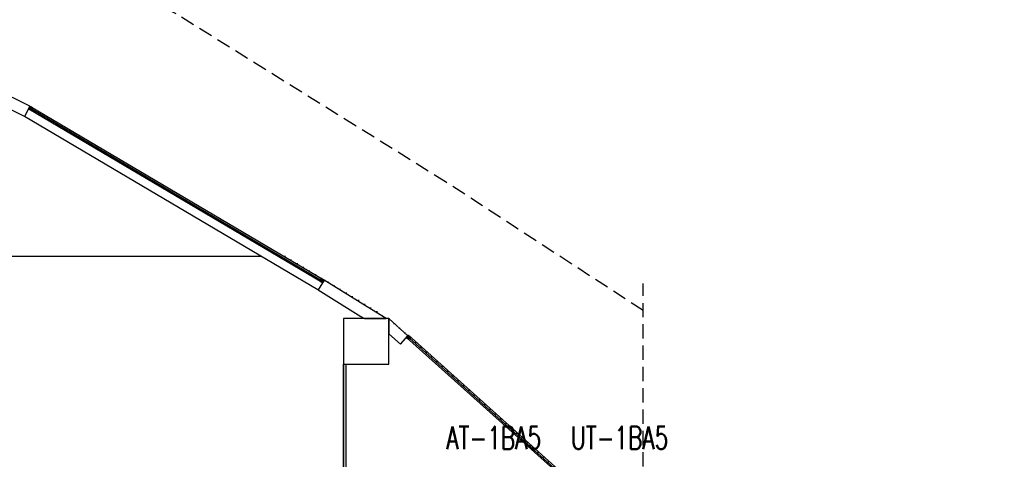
# Model space of a CAD drawing. Header units: metres. Extents: x -13194 to 152406, y -14653 to 29421.
# Drawn here: x 94670 to 96425, y 3683 to 4456 of the extents above; entities that cross this region are included whole.
import ezdxf

# ---------------------------------------------------------------- set-up
doc = ezdxf.new("R2010")
doc.units = ezdxf.units.M
doc.header["$LTSCALE"] = 100
doc.header["$MEASUREMENT"] = 0
doc.linetypes.add('DOT2', pattern=[0.125, 0, -0.125])
doc.linetypes.add('HIDDEN', pattern=[0.375, 0.25, -0.125])
doc.layers.get('0').update_dxf_attribs({"color": 9, "lineweight": 9})
for name, color, linetype, lineweight in [('00', 9, 'Continuous', 9), ('01', 9, 'Continuous', 9), ('06C', 9, 'Continuous', 9), ('06D', 9, 'Continuous', 9), ('10', 9, 'Continuous', 9), ('15', 9, 'Continuous', 9), ('20', 9, 'DOT2', 9), ('E-AYDINLATMA VE PRİZ PANOSU', 7, 'Continuous', 30)]:
    doc.layers.add(name, color=color, linetype=linetype, lineweight=lineweight)
doc.styles.add('E-YAZI', font='txttw.shx')

# ---------------------------------------------------------------- blocks, each defined once
blk = doc.blocks.new('p-kolon_80x80')
blk.add_lwpolyline([(-40, -40), (40, -40), (40, 40), (-40, 40)], close=True)
blk = doc.blocks.new('1.Bod.Ara.Sitatik Elk')
at = {"layer": '01'}
blk.add_blockref('p-kolon_80x80', (11280, -4740), dxfattribs=at)
blk = doc.blocks.new('prf-10x10')
blk.add_lwpolyline([(-5, -5), (5, -5), (5, 5), (-5, 5)], close=True)
at = {"color": 255}
blk.add_solid([(-5, -5), (5, -5), (-5, 5), (5, 5)], dxfattribs=at)
at = {"layer": '10'}
blk.add_point((0, 0), dxfattribs=at)
blk = doc.blocks.new('*U420')
at = {"layer": '06D'}
blk.add_lwpolyline([(-2.5, 600), (2.5, 600), (2.5, 0), (-2.5, 0)], close=True, dxfattribs=at)
at = {"layer": '15'}
blk.add_lwpolyline([(0, 595), (0, 5)], dxfattribs=at)
at = {"layer": '10', "xscale": 0.5, "yscale": 0.5, "rotation": 90}
for p in [(0, 597.5), (0, 2.5)]:
    blk.add_blockref('prf-10x10', p, dxfattribs=at)
blk = doc.blocks.new('*U422')
at = {"layer": '06D'}
blk.add_lwpolyline([(-2.5, 500), (2.5, 500), (2.5, 0), (-2.5, 0)], close=True, dxfattribs=at)
at = {"layer": '15'}
blk.add_lwpolyline([(0, 495), (0, 5)], dxfattribs=at)
at = {"layer": '10', "xscale": 0.5, "yscale": 0.5, "rotation": 90}
for p in [(0, 497.5), (0, 2.5)]:
    blk.add_blockref('prf-10x10', p, dxfattribs=at)
blk = doc.blocks.new('1.Bod.Ara.Mimari Elk')
at = {"layer": '00'}
for points in [[(10498.91, -4255.32), (10678.41, -4344.1), (10687.27, -4326.17), (10507.78, -4237.4), (10498.91, -4255.32)], [(11195.23, -4649.22), (11270.81, -4696.29), (11276.91, -4700), (11315.35, -4700), (11281.55, -4679.42), (11205.8, -4632.24), (11195.23, -4649.22)], [(11353.6, -4730), (11320, -4700), (11320, -4726.81), (11340.29, -4744.92), (11353.6, -4730)]]:
    blk.add_lwpolyline(points, dxfattribs=at)
at = {"layer": '06C'}
for points in [[(11240, -5350), (11240, -4780)], [(11245, -5350), (11245, -4780)]]:
    blk.add_lwpolyline(points, dxfattribs=at)
at = {"layer": '06D'}
for points in [[(11194.96, -4649.05), (10678.28, -4344.02)], [(10620, -4590), (11094.94, -4590)], [(11240, -4780), (11240, -6150)]]:
    blk.add_lwpolyline(points, dxfattribs=at)
at = {"layer": '20', "linetype": 'HIDDEN'}
for points in [[(11767.85, -4685.8), (11421.22, -4460.1), (10945.13, -4163.64), (9074.53, -3238.51), (6612.89, -2132.43), (4752.35, -1474.85), (3821.13, -1227.81)], [(11767.85, -5110), (11767.85, -4638.07)]]:
    blk.add_lwpolyline(points, dxfattribs=at)
at = {"layer": '20'}
blk.add_lwpolyline([(11136.56, -4590), (11320, -4700), (11759.99, -5092.75, -0.2171689), (11767.85, -5110), (11767.85, -5390), (12185.66, -6150), (12540, -7329.46), (12540, -9344.49), (12425, -9504.28)], format="xyb", dxfattribs=at)
for name, p, rotation in [('*U420', (11203.85, -4633.98), 59.44386270573685), ('*U422', (11724.94, -5064.82), 48.13462786888326)]:
    blk.add_blockref(name, p, dxfattribs=dict(rotation=rotation))

msp = doc.modelspace()

# ---------------------------------------------------------------- block references
for name in ['1.Bod.Ara.Mimari Elk', '1.Bod.Ara.Sitatik Elk']:
    msp.add_blockref(name, (84000, 8630))

# ---------------------------------------------------------------- texts
at = {"layer": 'E-AYDINLATMA VE PRİZ PANOSU', "color": 4, "style": 'E-YAZI', "width": 0.7}
for s, p in [('AT-1BA5', (95421.3, 3700.4)), ('UT-1BA5', (95640.6, 3700.4))]:
    msp.add_text(s, height=40, rotation=360, dxfattribs=at).set_placement(p)

doc.saveas('drawing.dxf')
